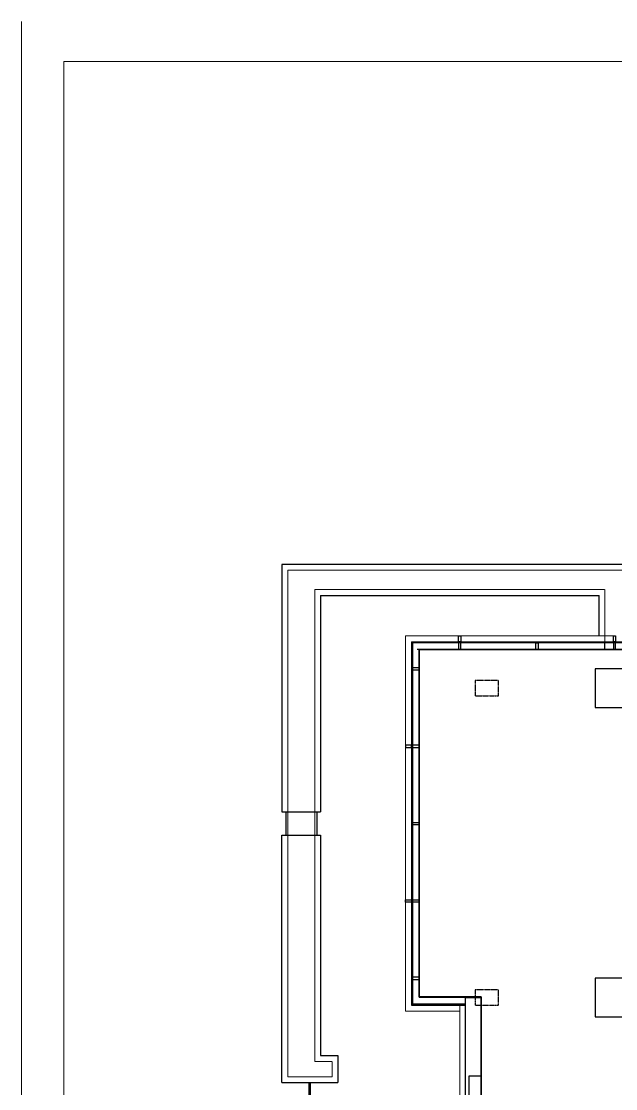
# Model space of a CAD drawing. Header units: millimetres. Extents: x 1175313 to 1258473, y 7000 to 65000.
# Drawn here: x 1175313 to 1190680, y 37401 to 65000 of the extents above; entities that cross this region are included whole.
import ezdxf

# ---------------------------------------------------------------- set-up
doc = ezdxf.new("R2010")
doc.units = ezdxf.units.MM
doc.linetypes.add('DASHEDX2', pattern=[38.1, 25.4, -12.7])
doc.linetypes.add('HIDDEN', pattern=[0.375, 0.25, -0.125])
for name, color, linetype in [('Divar-esas', 7, 'Continuous'), ('Divar-komek', 7, 'Continuous'), ('metal', 7, 'Continuous'), ('Pencere', 7, 'Continuous'), ('plita 2', 7, 'Continuous'), ('Strixleme', 254, 'Continuous'), ('sutun1', 7, 'Continuous')]:
    doc.layers.add(name, color=color, linetype=linetype)
doc.layers.add('metal-nevid', color=39, linetype='Continuous', lineweight=5)
doc.layers.add('obl. keramogranit', color=138, linetype='Continuous', lineweight=18, true_color=0x005252)
doc.layers.add('plita', color=182, linetype='Continuous', lineweight=5, true_color=0x3a07c5)

msp = doc.modelspace()

# ---------------------------------------------------------------- linework, layer by layer
at = {"color": 251, "lineweight": 5, "true_color": 0x636466}
msp.add_line((1175313, 65000), (1175313, 7000), dxfattribs=at)
msp.add_lwpolyline([(1176413, 7359), (1257373, 7359), (1257373, 63965), (1176413, 63965)], close=True, dxfattribs=at)
at = {"color": 1, "lineweight": 30}
msp.add_lwpolyline([(1185600, 48757), (1198585, 48757), (1198585, 48257), (1198500, 48257), (1198500, 39607), (1198500, 37057), (1198450, 37057), (1198450, 31557), (1207100, 31557), (1207100, 32207), (1222200, 32207), (1222200, 31557), (1230450, 31557), (1230450, 29457), (1232650, 29477), (1232650, 22757), (1185600, 22757), (1185600, 31777), (1187200, 31777), (1187200, 39777), (1185600, 39777), (1185600, 48757)], dxfattribs=at)
at = {"layer": 'Divar-esas'}
for p, q in [((1186800, 39757), (1187200, 39757)), ((1186800, 31757), (1186800, 39757)), ((1186800, 39757), (1187200, 39757)), ((1186800, 39757), (1187200, 39757)), ((1187200, 39757), (1187200, 31757))]:
    msp.add_line(p, q, dxfattribs=at)
at = {"layer": 'Divar-komek'}
for p, q in [((1215250, 50957), (1182050, 50957)), ((1182050, 50957), (1182050, 44557)), ((1183050, 50157), (1190250, 50157)), ((1183050, 50157), (1183050, 44557)), ((1190250, 49107), (1190250, 50157)), ((1182050, 44557), (1183050, 44557)), ((1182150, 44557), (1182150, 43957)), ((1182950, 44557), (1182950, 43957)), ((1182050, 37557), (1182050, 43957)), ((1182050, 43957), (1183050, 43957)), ((1183050, 43957), (1183050, 38257)), ((1183050, 38257), (1183500, 38257)), ((1183500, 38257), (1183500, 37557)), ((1182050, 37557), (1183500, 37557)), ((1182750, 37557), (1182750, 33957)), ((1182780, 37557), (1182780, 33957))]:
    msp.add_line(p, q, dxfattribs=at)
at = {"layer": 'metal'}
for p, q in [((1186650, 48957), (1186650, 48927)), ((1188650, 48957), (1188650, 48927)), ((1190650, 48957), (1190650, 48927)), ((1185400, 48257), (1185430, 48257)), ((1185400, 46257), (1185430, 46257)), ((1185400, 44257), (1185430, 44257)), ((1185400, 42257), (1185430, 42257)), ((1185400, 40257), (1185430, 40257))]:
    msp.add_line(p, q, dxfattribs=at)
for points in [[(1186620, 49107), (1186680, 49107), (1186680, 48957), (1186620, 48957)], [(1186620, 48757), (1186680, 48757), (1186680, 48927), (1186620, 48927)], [(1188680, 48927), (1188680, 48757), (1188620, 48757), (1188620, 48927)], [(1190620, 49107), (1190680, 49107), (1190680, 48957), (1190620, 48957)], [(1190620, 48757), (1190680, 48757), (1190680, 48927), (1190620, 48927)], [(1185430, 48227), (1185600, 48227), (1185600, 48287), (1185430, 48287)], [(1185250, 46227), (1185400, 46227), (1185400, 46287), (1185250, 46287)], [(1185430, 46227), (1185600, 46227), (1185600, 46287), (1185430, 46287)], [(1185430, 44287), (1185600, 44287), (1185600, 44227), (1185430, 44227)], [(1185250, 42287), (1185400, 42287), (1185400, 42227), (1185250, 42227)], [(1185430, 42287), (1185600, 42287), (1185600, 42227), (1185430, 42227)], [(1185430, 40227), (1185600, 40227), (1185600, 40287), (1185430, 40287)]]:
    msp.add_lwpolyline(points, close=True, dxfattribs=at)
at = {"layer": 'metal-nevid'}
for p, q in [((1185250, 46287), (1185250, 49107)), ((1186620, 49107), (1185250, 49107)), ((1186680, 49107), (1190620, 49107)), ((1185250, 46227), (1185250, 42287)), ((1185250, 39407), (1185250, 42227)), ((1186650, 39407), (1185250, 39407))]:
    msp.add_line(p, q, dxfattribs=at)
at = {"layer": 'obl. keramogranit'}
msp.add_line((1186650, 39557), (1186650, 31957), dxfattribs=at)
at = {"layer": 'Pencere'}
for p, q in [((1185400, 48957), (1185400, 39557)), ((1185400, 48957), (1232850, 48957)), ((1185430, 48927), (1185430, 39587)), ((1232820, 48927), (1185430, 48927)), ((1185400, 39557), (1186800, 39557)), ((1186800, 39587), (1185430, 39587))]:
    msp.add_line(p, q, dxfattribs=at)
at = {"layer": 'plita', "linetype": 'HIDDEN', "ltscale": 5}
for p, q in [((1215150, 50807), (1182200, 50807)), ((1182200, 50807), (1182200, 37707)), ((1182900, 50307), (1190400, 50307)), ((1182900, 50307), (1182900, 38107)), ((1190400, 48957), (1190400, 50307)), ((1182900, 38107), (1183350, 38107)), ((1183350, 38107), (1183350, 37707)), ((1182200, 37707), (1183350, 37707))]:
    msp.add_line(p, q, dxfattribs=at)
at = {"layer": 'plita 2'}
for p, q in [((1190400, 48757), (1190400, 48927)), ((1206150, 48757), (1185550, 48757)), ((1185600, 48757), (1185600, 39757)), ((1190400, 48757), (1185600, 48757)), ((1186800, 39757), (1185600, 39757))]:
    msp.add_line(p, q, dxfattribs=at)
at = {"layer": 'Strixleme', "linetype": 'DASHEDX2', "ltscale": 0.1}
for points in [[(1187050, 47957), (1187050, 47557), (1187650, 47557), (1187650, 47957)], [(1187050, 39957), (1187050, 39557), (1187650, 39557), (1187650, 39957)]]:
    msp.add_lwpolyline(points, close=True, dxfattribs=at)
at = {"layer": 'sutun1', "color": 183}
msp.add_lwpolyline([(1198450, 32227), (1198450, 39327), (1198200, 39327), (1198200, 40227), (1198500, 40227), (1198500, 46217), (1197940, 46217), (1197940, 48277), (1198150, 48277), (1198585, 48277), (1198585, 48757), (1198585, 48757), (1185600, 48757), (1185600, 39777), (1187200, 39777), (1187200, 37727), (1186880, 37727), (1186900, 33827)], dxfattribs=at)
at = {"layer": 'sutun1'}
for points in [[(1190150, 47257), (1191150, 47257), (1191150, 48257), (1190150, 48257)], [(1190150, 39257), (1191150, 39257), (1191150, 40257), (1190150, 40257)]]:
    msp.add_lwpolyline(points, close=True, dxfattribs=at)

doc.saveas('drawing.dxf')
